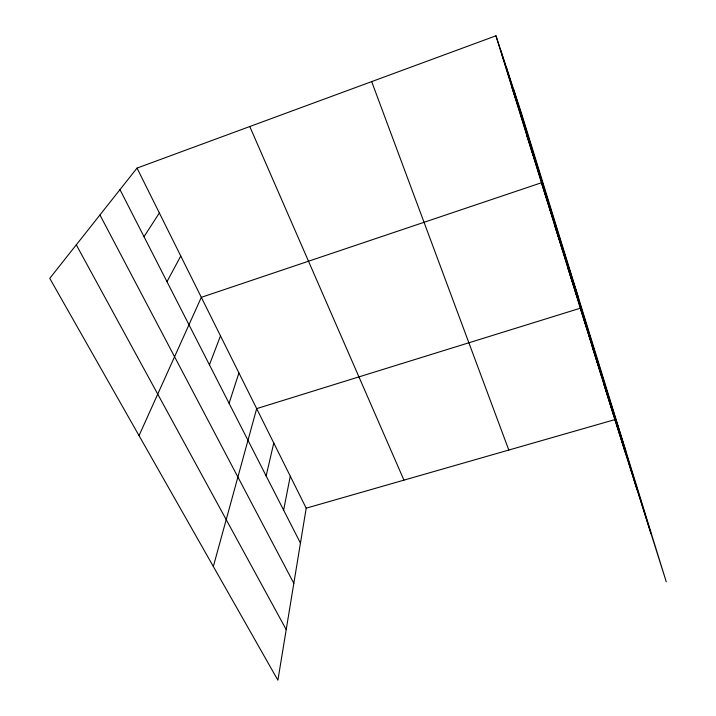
<?xml version="1.0" encoding="UTF-8"?>
<svg xmlns="http://www.w3.org/2000/svg" width="716" height="716" viewBox="0 0 716 716"><rect width="100%" height="100%" fill="white"/><g stroke="black" fill="none" stroke-linecap="round" stroke-linejoin="round"><path stroke-width="1.07" d="M137.033 168.09L306.197 508.181L277.889 680.2L49.753 278.363L137.033 168.09L495.955 35.8L521.212 112.466L666.247 581.741L614.838 419.621L495.955 35.8M283.617 510.132L290.275 476.185M266.137 475.889L273.78 443.016M213.341 566.499L256.677 408.621L580.327 308.202L625.784 450.847M229.084 403.332L238.92 372.929M209.439 364.838L220.483 335.858M139.038 435.623L201.321 297.337L541.466 182.741L578.653 298.348M166.98 281.683L180.781 256.033M144.006 236.683L159.364 212.992M306.197 508.181L614.838 419.621M76.29 244.836L286.212 629.624M99.945 214.961L293.829 583.316M119.984 189.633L300.452 543.104M249.786 126.535L403.949 480.132M371.676 81.606L508.799 450.042M511.815 86.994L517.543 104.581M526.967 135.933L533.501 156.124M554.954 226.283L562.848 250.913M567.895 268.07L576.371 294.589M592.275 346.777L601.753 376.58M603.776 383.892L613.684 415.11M500.797 50.496L625.149 452.118M513.408 88.775L650.96 533.554M506.543 67.948L637.097 489.807"/></g></svg>
